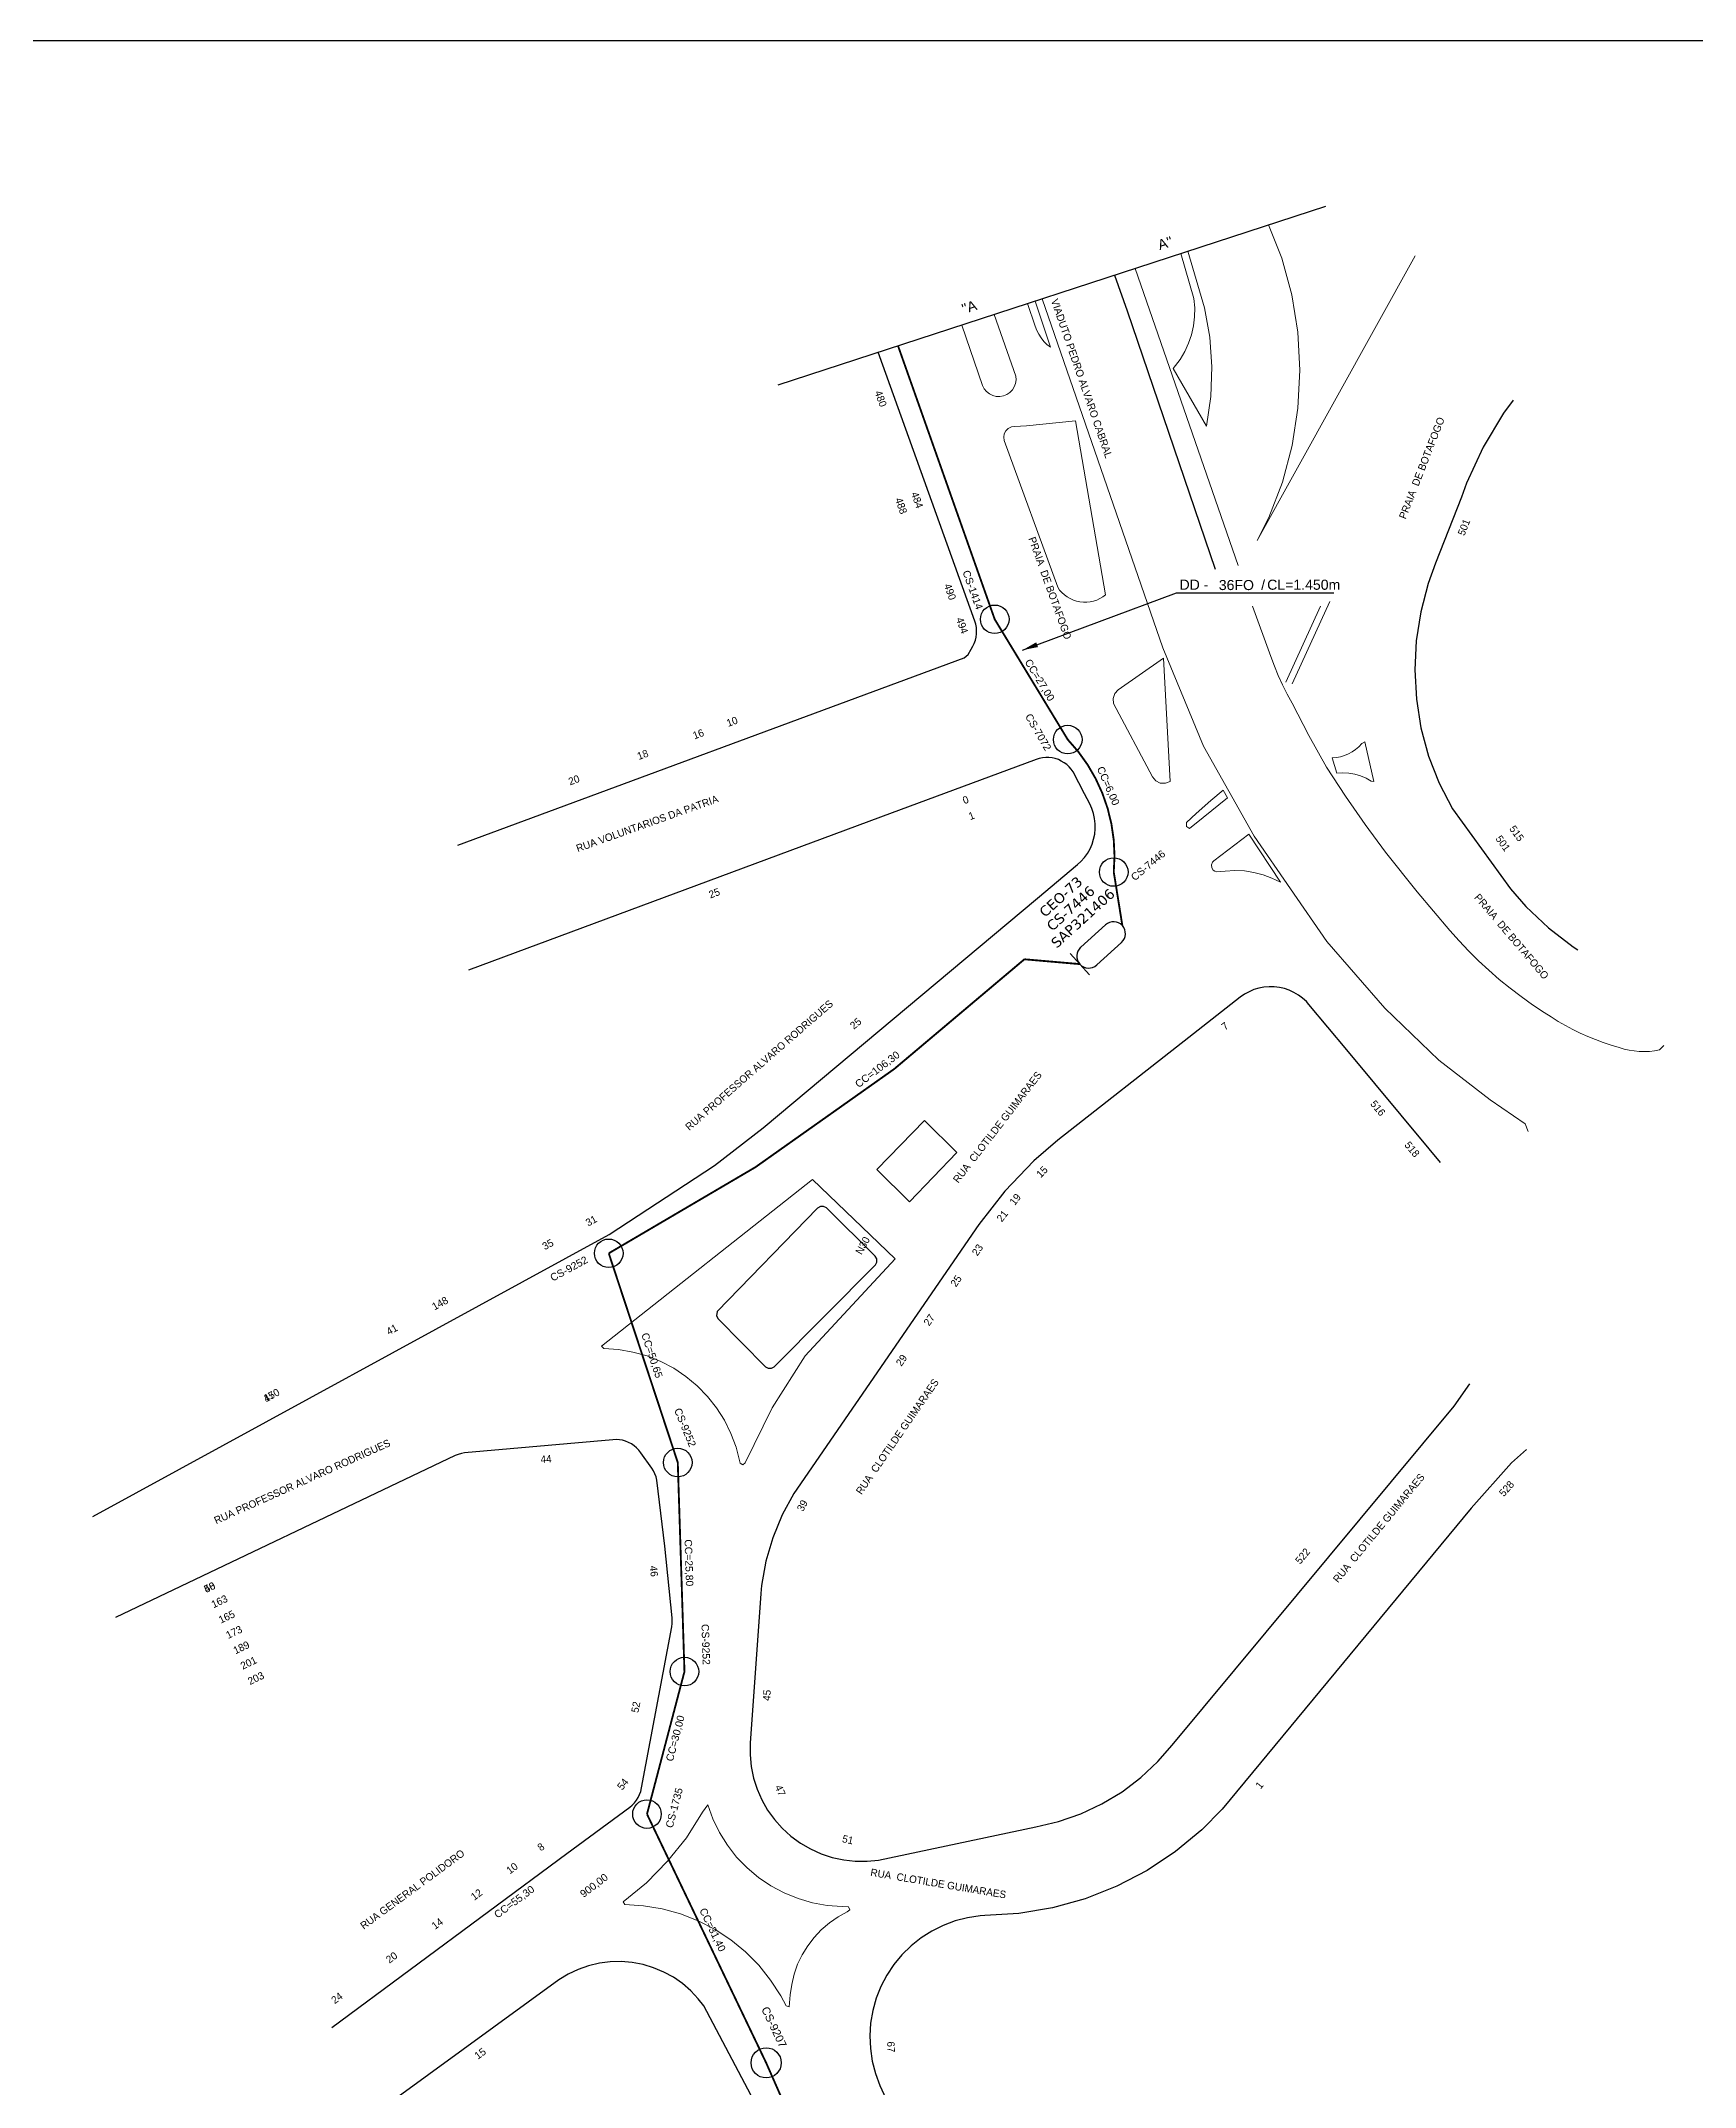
# Model space of a CAD drawing. Header units: inches. Extents: x 10034 to 13570, y 6729 to 9325.
# Drawn here: x 10365.2 to 10632.7, y 8994 to 9324.9 of the extents above; entities that cross this region are included whole.
import ezdxf
from ezdxf.enums import TextEntityAlignment as Align

# ---------------------------------------------------------------- set-up
doc = ezdxf.new("R2010")
doc.units = ezdxf.units.IN
doc.header["$MEASUREMENT"] = 0
for name, color, linetype in [('20.4-CEOS', 1, 'Continuous'), ('ALINHAMENTO PREDIAL', 120, 'Continuous'), ('CAIXAS SUB.', 7, 'Continuous'), ('CANTEIRO', 98, 'Continuous'), ('Legenda', 1, 'Continuous'), ('METRAGEM', 7, 'Continuous'), ('ml', 1, 'Continuous'), ('NOME LOGRADOURO', 252, 'Continuous'), ('NUMERAÇÃO', 7, 'Continuous'), ('OBRA DE ARTE', 190, 'Continuous'), ('surveys legendas', 7, 'Continuous')]:
    doc.layers.add(name, color=color, linetype=linetype)
doc.styles.add('ARIAL', font='arial.ttf')
doc.styles.add('siredit', font='verdana.ttf')
doc.dimstyles.new('ISO-25', dxfattribs={"dimtxt": 2.5, "dimasz": 2.5, "dimexe": 1.25, "dimexo": 0.625, "dimtad": 1, "dimtxsty": 'Standard', "dimcen": 2.5, "dimadec": 0, "dimazin": 0, "dimtfac": 1, "dimtmove": 0, "dimatfit": 3, "dimfxl": 0, "dimarcsym": 0})

msp = doc.modelspace()

# ---------------------------------------------------------------- linework, layer by layer
for points in [[(10034.08, 8730.9), (10872.65, 8730.9), (10872.65, 9324.9), (10034.08, 9324.9), (10034.08, 8730.9)], [(10484.42, 9269.28), (10573, 9298.17)]]:
    msp.add_lwpolyline(points)
at = {"color": 1, "const_width": 0.3}
for points in [[(10531.25, 9211.92), (10519.44, 9231.37), (10503.8, 9275.6)], [(10538.69, 9190.5), (10540.08, 9181.84)], [(10533.2, 9175.61), (10524.24, 9176.39)], [(10516.81, 8925.28), (10498.85, 8960.75), (10482.48, 8997.93), (10463.21, 9038.15)]]:
    msp.add_lwpolyline(points, dxfattribs=at)
for points in [[(10538.69, 9190.5, 0.217834), (10531.25, 9211.92, 0.458386)], [(10463.21, 9038.15), (10469.27, 9061.2), (10468.19, 9095.01), (10457.03, 9128.84, 0.063565), (10524.24, 9176.39, 0.063565)]]:
    msp.add_lwpolyline(points, format="xyb", dxfattribs=at)
at = {"layer": '20.4-CEOS', "color": 1}
for p, q in [((10533.34, 9178.34), (10537.35, 9181.97)), ((10539.94, 9179.11), (10535.93, 9175.47))]:
    msp.add_line(p, q, dxfattribs=at)
msp.add_lwpolyline([(10531.64, 9177.33), (10534.77, 9173.88)], dxfattribs=at)
for centre, start, end in [((10538.65, 9180.54), 312.188, 132.188), ((10534.63, 9176.9), 132.188, 312.188)]:
    msp.add_arc(centre, 1.93, start, end, dxfattribs=at)
at = {"layer": 'ALINHAMENTO PREDIAL'}
for points in [[(10432.63, 9194.85), (10514.48, 9225.15), (10515.12, 9225.69), (10515.65, 9226.56), (10515.92, 9227.01), (10516.14, 9227.48), (10516.31, 9227.97), (10516.43, 9228.48), (10516.5, 9229), (10516.51, 9229.52), (10516.47, 9230.05), (10516.37, 9230.56), (10516.22, 9231.06), (10500.62, 9274.56)], [(10603.29, 9266.83), (10601.72, 9264.73), (10598.45, 9259.22), (10595.75, 9253.36), (10594.92, 9251.14), (10590.74, 9240.45), (10589.53, 9237.14), (10588.32, 9232.55), (10587.59, 9227.89), (10587.36, 9223.18), (10587.62, 9218.47), (10588.37, 9213.81), (10589.61, 9209.25), (10591.32, 9204.85), (10593.44, 9200.72), (10602.82, 9187.79), (10605.31, 9184.95), (10608.98, 9181.48), (10612.97, 9178.41), (10613.73, 9177.94)], [(10373.59, 9086.3), (10457.07, 9131.86), (10474.14, 9143.04), (10481.99, 9149.11), (10526.37, 9186.29), (10532.84, 9191.71), (10533.39, 9192.22), (10533.95, 9192.84), (10534.44, 9193.52), (10534.85, 9194.25), (10535.19, 9195.02), (10535.44, 9195.81), (10535.61, 9196.63), (10535.69, 9197.47), (10535.69, 9198.31), (10535.59, 9199.14), (10535.41, 9199.96), (10535.15, 9200.75), (10534.81, 9201.51), (10533.97, 9203.13), (10532.11, 9206.7), (10531.81, 9207.12), (10531.46, 9207.52), (10531.08, 9207.87), (10530.66, 9208.18), (10530.21, 9208.45), (10529.73, 9208.67), (10529.24, 9208.84), (10528.73, 9208.95), (10528.21, 9209.01), (10527.68, 9209.02), (10527.16, 9208.97), (10526.65, 9208.86), (10526.15, 9208.71), (10500.98, 9199.36), (10434.35, 9174.62)], [(10591.51, 9143.54), (10589.69, 9145.72), (10576.37, 9161.72), (10570.24, 9169.09), (10569.84, 9169.54), (10569.22, 9170.11), (10568.55, 9170.61), (10567.83, 9171.04), (10567.07, 9171.39), (10566.28, 9171.66), (10565.47, 9171.85), (10564.64, 9171.95), (10563.8, 9171.96), (10562.96, 9171.89), (10562.14, 9171.73), (10561.34, 9171.48), (10560.57, 9171.15), (10559.84, 9170.75), (10559.15, 9170.27), (10550.82, 9163.73), (10529.65, 9147.12), (10525.77, 9143.77), (10521.05, 9138.88), (10516.87, 9133.52), (10486.94, 9090.02), (10485.06, 9086.53), (10483.56, 9082.85), (10482.45, 9079.05), (10481.74, 9075.14), (10481.6, 9073.82), (10479.88, 9049.61), (10479.87, 9047.72)], [(10474.47, 9118.71), (10474.73, 9118.26), (10482.37, 9110.49), (10482.82, 9110.24), (10483.34, 9110.24), (10483.78, 9110.5), (10500.14, 9126.98), (10500.39, 9127.43), (10500.39, 9127.95), (10500.12, 9128.39), (10492.22, 9136.18), (10491.77, 9136.43), (10491.25, 9136.42), (10490.81, 9136.16), (10474.55, 9119.42), (10474.47, 9118.71)], [(10479.87, 9047.72), (10480.06, 9045.83), (10480.44, 9043.98), (10481.02, 9042.18), (10481.78, 9040.45), (10482.72, 9038.81), (10483.82, 9037.27), (10485.08, 9035.86), (10486.49, 9034.59), (10488.01, 9033.47), (10489.65, 9032.51), (10491.37, 9031.74), (10493.17, 9031.15), (10495.02, 9030.74), (10496.9, 9030.54), (10498.79, 9030.53), (10500.67, 9030.72), (10526.08, 9036.12), (10529.77, 9036.98), (10533.35, 9038.22), (10536.78, 9039.83), (10540.03, 9041.78), (10543.05, 9044.07), (10545.82, 9046.66), (10548.14, 9049.32), (10593.76, 9104.11), (10596.25, 9107.72)], [(10412.25, 9003.63), (10450.26, 9031.79), (10460.41, 9039.29), (10460.81, 9039.62), (10461.18, 9040), (10461.51, 9040.41), (10461.79, 9040.85), (10462.02, 9041.32), (10462.21, 9041.81), (10462.35, 9042.39), (10467.24, 9068.43), (10467.3, 9068.95), (10467.29, 9069.88), (10466.08, 9081.46), (10464.8, 9092.18), (10464.67, 9092.69), (10464.49, 9093.18), (10464.26, 9093.65), (10463.99, 9094.09), (10462.23, 9096.6), (10461.9, 9097.01), (10461.54, 9097.39), (10461.14, 9097.72), (10460.71, 9098.01), (10460.24, 9098.26), (10459.76, 9098.45), (10459.25, 9098.6), (10458.74, 9098.69), (10458.22, 9098.72), (10457.69, 9098.7), (10433.7, 9096.57), (10433.19, 9096.47), (10432.69, 9096.32), (10432.2, 9096.12), (10377.25, 9069.97)], [(10605.41, 9097.12), (10603.01, 9094.94), (10596.49, 9087.61), (10556.24, 9038.93), (10552.91, 9035.59), (10548.67, 9032.08), (10544.07, 9029.04), (10539.19, 9026.49), (10534.07, 9024.47), (10528.76, 9022.99), (10523.33, 9022.08), (10517.83, 9021.74), (10517.08, 9021.68), (10515.04, 9021.38), (10513.05, 9020.87), (10511.12, 9020.15), (10509.27, 9019.24), (10507.53, 9018.14), (10505.91, 9016.86), (10504.44, 9015.42), (10503.13, 9013.83), (10501.99, 9012.11), (10501.03, 9010.29), (10500.27, 9008.37), (10499.72, 9006.39), (10499.38, 9004.36), (10499.25, 9002.3), (10499.33, 9000.24), (10499.63, 8998.21), (10500.14, 8996.21), (10500.86, 8994.28), (10507.56, 8979.77)], [(10485.66, 8982.05), (10472.4, 9007.14), (10471.51, 9008.28), (10470.29, 9009.58), (10468.94, 9010.74), (10467.48, 9011.76), (10465.92, 9012.61), (10464.28, 9013.3), (10462.57, 9013.81), (10460.83, 9014.14), (10459.05, 9014.29), (10457.27, 9014.25), (10455.51, 9014.03), (10453.77, 9013.62), (10452.09, 9013.03), (10450.48, 9012.27), (10448.96, 9011.35), (10422.97, 8992.43)]]:
    msp.add_lwpolyline(points, dxfattribs=at)
at = {"layer": 'CAIXAS SUB.', "color": 5}
for centre in [(10519.44, 9231.37), (10531.25, 9211.92), (10538.69, 9190.5), (10457.03, 9128.84), (10468.19, 9095.01), (10469.27, 9061.2), (10463.21, 9038.15)]:
    msp.add_circle(centre, 2.31, dxfattribs=at)
at = {"layer": 'CANTEIRO', "lineweight": 20}
for points in [[(10563.71, 9295.14), (10565.88, 9289.75), (10567.48, 9283.83), (10568.45, 9277.78), (10568.78, 9271.65), (10568.47, 9265.53), (10567.52, 9259.47), (10565.95, 9253.55), (10563.76, 9247.82), (10561.88, 9244.1), (10587.41, 9290.14)], [(10548.31, 9271.93), (10553.69, 9262.61), (10554.37, 9267.38), (10554.55, 9272.2), (10554.22, 9277), (10553.39, 9281.75), (10550.65, 9290.88)], [(10549.54, 9290.51), (10551.64, 9283.23), (10551.78, 9281.76), (10551.76, 9280.29), (10551.59, 9278.83), (10551.26, 9277.39), (10550.79, 9276), (10550.18, 9274.66), (10549.43, 9273.39), (10548.31, 9271.93)], [(10524.72, 9282.42), (10526, 9278.76), (10526.25, 9278.09), (10526.57, 9277.46), (10526.95, 9276.86), (10527.39, 9276.31), (10527.89, 9275.81), (10528.44, 9275.36), (10525.98, 9282.83)], [(10514.12, 9278.96), (10517.46, 9269.16), (10517.74, 9268.64), (10518.11, 9268.19), (10518.58, 9267.82), (10519.11, 9267.56), (10519.68, 9267.42), (10520.27, 9267.4), (10520.85, 9267.5), (10521.39, 9267.72), (10521.88, 9268.05), (10522.29, 9268.47), (10522.61, 9268.97), (10522.81, 9269.52), (10522.89, 9270.11), (10522.85, 9270.69), (10519.37, 9280.68)], [(10532.51, 9263.44), (10524.6, 9262.64), (10522.64, 9262.56), (10522.14, 9262.48), (10521.64, 9262.24), (10521.24, 9261.86), (10520.99, 9261.37), (10520.89, 9260.82), (10520.97, 9260.27), (10529.62, 9236.55), (10529.94, 9236.1), (10530.31, 9235.69), (10530.73, 9235.32), (10531.17, 9235), (10531.65, 9234.72), (10532.16, 9234.49), (10532.68, 9234.32), (10533.22, 9234.21), (10533.77, 9234.15), (10534.33, 9234.15), (10534.88, 9234.2), (10535.42, 9234.32), (10535.94, 9234.49), (10536.45, 9234.71), (10536.93, 9234.99), (10537.37, 9235.32), (10532.51, 9263.44)], [(10572.11, 9233.47), (10566.52, 9221.2)], [(10546.76, 9225.08), (10539.42, 9219.96), (10538.85, 9219.35), (10538.58, 9218.56), (10538.65, 9217.73), (10544.93, 9205.88), (10545.47, 9205.24), (10546.22, 9204.88), (10547.05, 9204.85), (10547.82, 9205.16), (10546.76, 9225.08)], [(10574.78, 9206.5), (10575.75, 9206.53), (10576.71, 9206.46), (10577.66, 9206.3), (10578.59, 9206.03), (10579.49, 9205.66), (10580.34, 9205.21), (10580.73, 9205.12), (10579.28, 9211.54), (10578.78, 9211.27), (10578.31, 9210.77), (10577.8, 9210.33), (10577.24, 9209.94), (10576.65, 9209.61), (10576.02, 9209.35), (10575.37, 9209.15), (10574.71, 9209.02), (10574.03, 9208.97), (10574.78, 9206.5)], [(10556.37, 9203.75), (10554.39, 9202.07), (10551.99, 9199.99), (10550.45, 9198.5), (10550.45, 9197.85), (10550.95, 9197.55), (10553.16, 9199.33), (10557.08, 9202.48), (10556.37, 9203.75)], [(10560.54, 9196.63), (10554.89, 9192.29), (10554.68, 9192.07), (10554.52, 9191.68), (10554.56, 9191.17), (10554.78, 9190.81), (10555.03, 9190.62), (10555.32, 9190.52), (10556.73, 9190.64), (10558.27, 9190.74), (10559.81, 9190.67), (10561.33, 9190.45), (10562.83, 9190.06), (10564.27, 9189.53), (10565.65, 9188.84), (10560.54, 9196.63)], [(10500.37, 9142.37), (10505.66, 9137.18), (10513.3, 9145.16), (10508.06, 9150.3), (10500.37, 9142.37)], [(10489.95, 9140.8), (10455.88, 9113.8), (10456.22, 9113.43), (10458.59, 9113.28), (10460.93, 9112.88), (10463.22, 9112.24), (10465.43, 9111.36), (10467.53, 9110.25), (10469.51, 9108.93), (10471.34, 9107.42), (10473, 9105.71), (10474.47, 9103.85), (10475.74, 9101.84), (10476.79, 9099.71), (10477.62, 9097.48), (10478.26, 9094.91), (10478.69, 9094.64), (10479.09, 9094.95), (10483.47, 9103.86), (10488.8, 9112.27), (10503.36, 9127.97), (10489.95, 9140.8)], [(10485.69, 9007.16), (10486.18, 9006.99), (10486.38, 9008.93), (10486.61, 9010.62), (10487, 9012.28), (10487.57, 9013.88), (10488.31, 9015.42), (10489.2, 9016.87), (10490.23, 9018.22), (10491.4, 9019.46), (10492.7, 9020.56), (10494.1, 9021.53), (10495.6, 9022.34), (10496.01, 9022.67), (10495.82, 9023.16), (10494.79, 9023.21), (10492.37, 9023.38), (10489.98, 9023.81), (10487.65, 9024.48), (10485.4, 9025.4), (10483.26, 9026.54), (10481.25, 9027.9), (10479.39, 9029.46), (10477.71, 9031.21), (10476.22, 9033.12), (10474.94, 9035.19), (10473.88, 9037.37), (10473.05, 9039.65), (10472.21, 9038.45), (10469.59, 9034.34), (10466.55, 9030.53), (10463.14, 9027.06), (10459.38, 9023.96), (10459.61, 9023.51), (10462.67, 9023.33), (10465.69, 9022.83), (10468.64, 9022.03), (10471.49, 9020.91), (10474.21, 9019.51), (10476.76, 9017.83), (10479.13, 9015.89), (10481.28, 9013.71), (10483.2, 9011.32), (10484.85, 9008.75), (10485.69, 9007.16)]]:
    msp.add_lwpolyline(points, dxfattribs=at)
at = {"layer": 'ml', "color": 5}
msp.add_circle((10482.48, 8997.93), 2.44, dxfattribs=at)
at = {"layer": 'NOME LOGRADOURO'}
msp.add_lwpolyline([(10538.82, 9287.02), (10540.87, 9281.26), (10555.11, 9239.47)], dxfattribs=at)
at = {"layer": 'OBRA DE ARTE', "lineweight": 20}
for points in [[(10542.13, 9288.1), (10558.81, 9240.08)], [(10527.09, 9283.19), (10546.61, 9226.78), (10553.22, 9210.83), (10561.41, 9196.31), (10573.12, 9179.26), (10582.52, 9168.48), (10591.25, 9160.08), (10599.56, 9153.67), (10605.23, 9149.78), (10605.72, 9148.53)], [(10561.15, 9233.51), (10564.07, 9225.36), (10564.66, 9223.81), (10565.3, 9222.27), (10565.99, 9220.76), (10566.73, 9219.27), (10567.52, 9217.81), (10570.25, 9212.6), (10573.11, 9207.47), (10576.15, 9202.79), (10579.32, 9198.21), (10582.62, 9193.72), (10587.74, 9187.32), (10593.04, 9181.06), (10594.53, 9179.37), (10596.08, 9177.73), (10597.68, 9176.15), (10599.33, 9174.61), (10601.03, 9173.13), (10602.78, 9171.71), (10604.58, 9170.35), (10606.41, 9169.04), (10608.29, 9167.8), (10609.41, 9167.06), (10610.56, 9166.35), (10611.72, 9165.68), (10612.91, 9165.05), (10614.12, 9164.46), (10615.35, 9163.91), (10616.59, 9163.4), (10617.85, 9162.93), (10619.13, 9162.5), (10620.41, 9162.11), (10621.21, 9161.88), (10622.01, 9161.69), (10622.83, 9161.56), (10623.65, 9161.49), (10624.48, 9161.47), (10625.31, 9161.5), (10626.13, 9161.59), (10626.94, 9161.74), (10627.62, 9162.45)], [(10567.53, 9220.93), (10573.62, 9234.25)]]:
    msp.add_lwpolyline(points, dxfattribs=at)

# ---------------------------------------------------------------- texts
at = {"layer": '20.4-CEOS', "color": 1, "style": 'siredit'}
for tag, text, p in [('CEO-73', 'CEOSXXX', (10529.58, 9187.12)), ('CS-7446', 'CS-XXXX', (10531.17, 9185.24))]:
    msp.add_attdef(tag, text=text, height=1.636, rotation=42.188, dxfattribs=at).set_placement(p, align=Align.TOP_CENTER)
msp.add_attdef('SAP321406', text='', height=1.64, rotation=42.188, dxfattribs=at).set_placement((10533.69, 9183.03), align=Align.MIDDLE_CENTER)
at = {"layer": 'CAIXAS SUB.', "color": 5, "style": 'ARIAL'}
for s, rotation, p in [('CS-1414', 289.7316, (10514.21, 9239.04)), ('CS-7072', 300.2934, (10524.3, 9215.67)), ('CS-7446', 39.9533, (10542.09, 9188.99)), ('CS-9252', 28.6224, (10447.97, 9124.25)), ('CS-9252', 292.3086, (10467.57, 9103.51)), ('CS-9252', 271.8218, (10472.02, 9068.88)), ('CS-1735', 75.2772, (10467.35, 9035.82))]:
    msp.add_text(s, height=1.2, rotation=rotation, dxfattribs=at).set_placement(p)
at = {"layer": 'Legenda', "color": 7, "style": 'ARIAL'}
for s, height, rotation, p in [("''A                                                 A''", 1.6278, 18.0632, (10531.16, 9287.04)), ('DD -', 1.628, 359.9684, (10551.66, 9236.97)), ('36FO', 1.628, 359.9684, (10558.52, 9236.91)), ('/', 1.63, 359.9684, (10562.84, 9236.93)), ('CL=1.450m', 1.628, 359.9684, (10569.41, 9236.96))]:
    msp.add_text(s, height=height, rotation=rotation, dxfattribs=at).set_placement(p, align=Align.MIDDLE_CENTER)
at = {"layer": 'METRAGEM', "color": 3, "style": 'ARIAL'}
for s, rotation, p in [('CC=27,00', 301.2722, (10524.24, 9224.48)), ('CC=6,00', 293.465, (10535.93, 9207.25)), ('CC=106,30', 37.2693, (10497.43, 9155.54)), ('CC=50,65', 288.2608, (10462.27, 9115.75)), ('CC=25,80', 271.8218, (10469.28, 9082.57)), ('CC=30,00', 75.2772, (10467.39, 9046.58)), ('900,00', 37.2693, (10452.96, 9024.59)), ('CC=55,30', 36.4498, (10439.04, 9021.23)), ('CC=31,40', 295.5939, (10471.65, 9022.62))]:
    msp.add_text(s, height=1.2, rotation=rotation, dxfattribs=at).set_placement(p)
at = {"layer": 'NOME LOGRADOURO'}
for s, rotation, p in [('PRAIA  DE BOTAFOGO', 68.7018, (10585.88, 9247.48)), ('PRAIA  DE BOTAFOGO', 289.76, (10524.86, 9244.44)), ('RUA VOLUNTARIOS DA PATRIA', 19.6152, (10452.02, 9193.71)), ('PRAIA  DE BOTAFOGO', 310.3257, (10596.91, 9186.35)), ('RUA PROFESSOR ALVARO RODRIGUES', 41.1235, (10470.05, 9148.61)), ('RUA  CLOTILDE GUIMARAES', 52.2149, (10513.54, 9140.11)), ('RUA  CLOTILDE GUIMARAES', 55.4703, (10497.89, 9089.72)), ('RUA PROFESSOR ALVARO RODRIGUES', 24.2133, (10393.55, 9085.01)), ('RUA  CLOTILDE GUIMARAES', 50.566, (10574.96, 9075.46)), ('RUA GENERAL POLIDORO', 36.3927, (10417.41, 9019.44)), ('RUA  CLOTILDE GUIMARAES', 350.4777, (10499.27, 9028.18))]:
    msp.add_text(s, height=1.2, rotation=rotation, dxfattribs=at).set_placement(p)
at = {"layer": 'NUMERAÇÃO'}
for s, rotation, p in [('480', 289.7048, (10500, 9268.11)), ('484', 289.7048, (10505.89, 9251.71)), ('488', 289.7048, (10503.3, 9250.78)), ('501', 68.65, (10595.39, 9244.79)), ('490', 289.7048, (10511.21, 9236.88)), ('494', 289.7048, (10513.16, 9231.43)), ('10', 20.322, (10476.34, 9213.96)), ('16', 20.322, (10470.88, 9211.94)), ('18', 20.322, (10461.89, 9208.61)), ('20', 20.322, (10450.77, 9204.5)), ('0', 20.3891, (10514.53, 9201.45)), ('1', 20.3891, (10515.48, 9198.88)), ('501', 305.9304, (10600.36, 9195.87)), ('515', 305.9304, (10602.58, 9197.48)), ('25', 20.3801, (10473.47, 9186.21)), ('25', 39.9754, (10496.66, 9164.98)), ('7', 38.1554, (10556.69, 9164.83)), ('516', 309.7519, (10580.09, 9152.96)), ('518', 309.7519, (10585.62, 9146.31)), ('15', 46.0369, (10526.89, 9140.96)), ('19', 52.0775, (10522.68, 9136.49)), ('31', 28.6369, (10453.7, 9133.15)), ('21', 52.0775, (10520.59, 9133.81)), ('35', 28.6369, (10446.68, 9129.32)), ('N30', 60.9728, (10497.9, 9128.52)), ('23', 55.4984, (10516.64, 9128.32)), ('25', 55.4984, (10513.18, 9123.3)), ('148', 28.6369, (10428.85, 9119.59)), ('41', 28.6369, (10421.47, 9115.56)), ('41', 28.6369, (10421.47, 9115.56)), ('27', 55.4984, (10508.84, 9116.99)), ('29', 55.4984, (10504.35, 9110.47)), ('170', 28.6369, (10401.6, 9104.72)), ('45', 28.6369, (10401.6, 9104.72)), ('44', 5.0752, (10446.05, 9094.9)), ('528', 48.3715, (10601.76, 9089.39)), ('528', 48.3715, (10601.76, 9089.39)), ('39', 61.7206, (10488.43, 9086.97)), ('522', 50.2483, (10568.84, 9078.47)), ('46', 275.9225, (10463.65, 9078.26)), ('50', 25.4595, (10391.93, 9073.91)), ('48', 25.4595, (10391.93, 9073.91)), ('48', 25.4595, (10391.93, 9073.91)), ('48', 25.4595, (10391.93, 9073.91)), ('48', 25.4595, (10391.93, 9073.91)), ('163', 25.4595, (10393.12, 9071.43)), ('165', 25.4595, (10394.3, 9068.94)), ('173', 25.4595, (10395.48, 9066.46)), ('189', 25.4595, (10396.66, 9063.98)), ('201', 25.4595, (10397.84, 9061.49)), ('203', 25.4595, (10399.02, 9059.01)), ('45', 85.9682, (10483.12, 9056.43)), ('45', 85.9682, (10483.12, 9056.43)), ('52', 79.4046, (10461.82, 9054.47)), ('54', 51.1986, (10459.21, 9041.93)), ('47', 293.6828, (10483.86, 9042.55)), ('1', 50.4407, (10562.43, 9042.1)), ('8', 36.5615, (10446.05, 9032.1)), ('51', 347.4973, (10494.69, 9033.63)), ('10', 36.5615, (10441.03, 9028.38)), ('12', 36.5615, (10435.29, 9024.13)), ('14', 36.5615, (10428.94, 9019.42)), ('20', 36.5615, (10421.56, 9013.95)), ('24', 36.5615, (10412.71, 9007.39)), ('15', 36.0675, (10435.87, 8998.42)), ('67', 272.1794, (10502.04, 9001.37))]:
    msp.add_text(s, height=1.2, rotation=rotation, dxfattribs=at).set_placement(p)
at = {"layer": 'OBRA DE ARTE'}
msp.add_text('VIADUTO PEDRO ALVARO CABRAL', height=1.2, rotation=289.0843, dxfattribs=at).set_placement((10528.51, 9282.93))
at = {"layer": 'surveys legendas', "color": 5, "style": 'ARIAL'}
msp.add_text('CS-9207', height=1.287, rotation=295.4148, dxfattribs=at).set_placement((10481.66, 9006.63))

# ---------------------------------------------------------------- leaders
msp.add_leader([(10523.95, 9226.39), (10548.86, 9235.67), (10574.26, 9235.67)], dimstyle='ISO-25', override={"dimgap": 0.625, "dimtad": 0})

doc.saveas('drawing.dxf')
